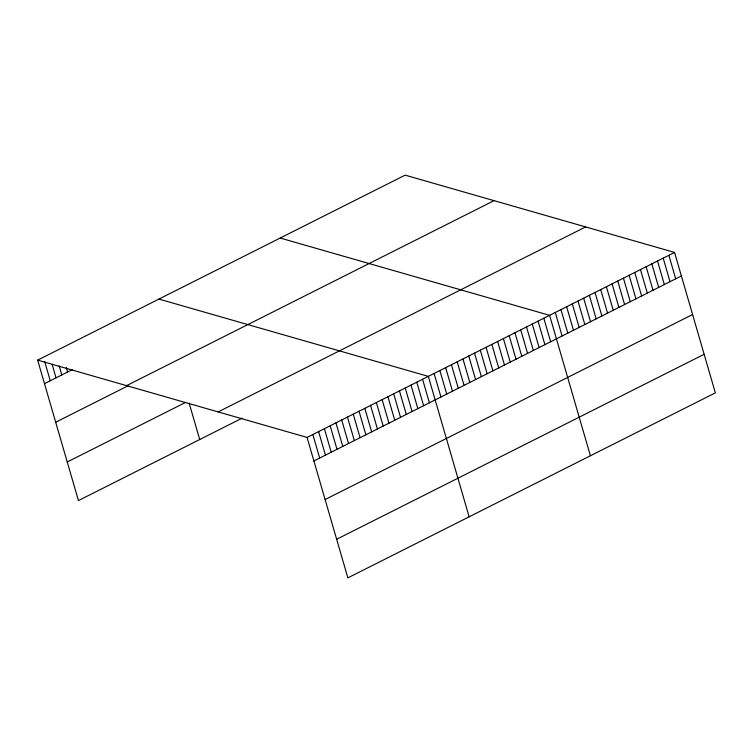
<?xml version="1.0" encoding="UTF-8"?>
<svg xmlns="http://www.w3.org/2000/svg" width="753" height="753" viewBox="0 0 753 753"><rect width="100%" height="100%" fill="white"/><g stroke="black" fill="none" stroke-linecap="round" stroke-linejoin="round"><path stroke-width="1.13" d="M37.65 360.132L405.133 175.138L674.547 252.434L715.35 392.868L347.867 577.862L307.064 437.418L37.65 360.132L78.453 500.566L242.071 418.197M44.483 383.654L72.392 369.601M126.56 385.64L494.043 200.646M55.694 422.235L127.878 385.894M67.243 461.984L185.624 402.394M218.163 411.919L585.646 226.926M307.064 437.418L674.547 252.434M313.897 460.949L681.38 275.965M325.108 499.531L692.591 314.538M336.657 539.28L704.14 354.286M280.191 238.042L549.605 315.328L590.408 455.763M158.921 299.082L428.335 376.378L469.138 516.812M668.871 255.295L675.705 278.817M663.195 258.157L670.029 281.678M657.51 261.009L664.344 284.54M651.834 263.87L658.668 287.392M646.149 266.731L652.992 290.253M640.474 269.593L647.307 293.115M634.798 272.445L641.631 295.976M629.113 275.306L635.946 298.828M623.437 278.168L630.27 301.689M617.761 281.029L624.595 304.551M612.076 283.881L618.91 307.412M606.4 286.742L613.234 310.264M600.715 289.604L607.558 313.126M595.039 292.456L601.873 315.987M589.364 295.317L596.197 318.848M583.679 298.179L590.512 321.7M578.003 301.04L584.836 324.562M572.327 303.892L579.161 327.423M566.642 306.753L573.475 330.275M560.966 309.615L567.8 333.137M555.281 312.476L562.115 335.998M543.826 318.237L550.669 341.768M538.056 321.145L544.89 344.667M532.277 324.054L539.12 347.575M526.507 326.962L533.34 350.484M520.728 329.861L527.571 353.392M514.958 332.77L521.791 356.301M509.179 335.678L516.012 359.209M503.409 338.586L510.242 362.108M497.629 341.495L504.463 365.017M491.86 344.403L498.693 367.925M486.08 347.312L492.914 370.834M480.31 350.211L487.144 373.742M474.531 353.119L481.365 376.651M468.761 356.028L475.595 379.55M462.982 358.936L469.816 382.458M457.212 361.845L464.046 385.367M451.433 364.753L458.266 388.275M445.663 367.652L452.497 391.184M439.884 370.561L446.717 394.092M434.114 373.469L440.947 396.991M422.565 379.286L429.398 402.808M416.786 382.195L423.619 405.716M411.016 385.094L417.849 408.625M405.236 388.002L412.07 411.533M399.457 390.911L406.3 414.432M393.687 393.819L400.521 417.341M387.908 396.727L394.751 420.249M382.138 399.636L388.972 423.158M376.359 402.535L383.202 426.066M370.589 405.443L377.422 428.975M364.81 408.352L371.653 431.874M359.04 411.26L365.873 434.782M353.261 414.169L360.094 437.691M347.491 417.077L354.324 440.599M341.711 419.976L348.545 443.508M335.942 422.885L342.775 446.416M330.162 425.793L336.996 449.315M324.392 428.702L331.226 452.224M318.613 431.61L325.447 455.132M312.843 434.519L319.677 458.04M189.135 403.081L199.724 439.517M66.283 367.549L67.582 372.029M59.205 365.967L61.812 374.938M52.126 364.396L56.033 377.837M44.728 361.704L50.263 380.745"/></g></svg>
